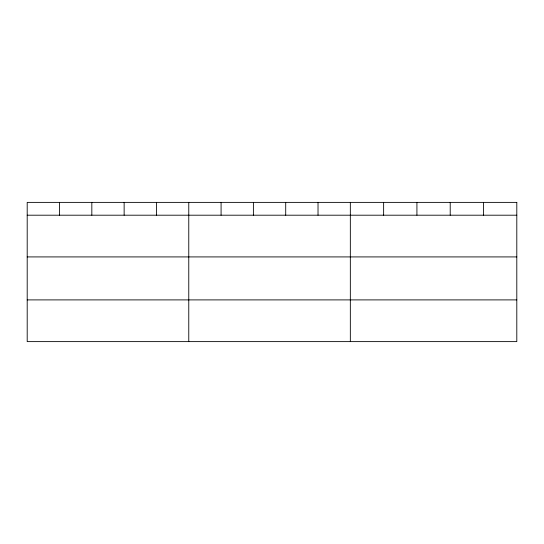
<?xml version="1.0" encoding="UTF-8"?>
<svg xmlns="http://www.w3.org/2000/svg" width="544" height="544" viewBox="0 0 544 544"><rect width="100%" height="100%" fill="white"/><g stroke="black" fill="none" stroke-linecap="round" stroke-linejoin="round"><path stroke-width="0.82" d="M27.2 215.2L516.8 215.2M27.2 256.918L516.8 256.918M27.2 299.9L516.8 299.9M483.507 202.382L483.507 215.2M450.214 202.382L450.214 215.2M416.922 202.382L416.922 215.2M383.629 202.382L383.629 215.2M350.336 202.382L350.336 341.618M318.022 202.382L318.022 215.2M285.709 202.382L285.709 215.2M253.395 202.382L253.395 215.2M221.082 202.382L221.082 215.2M188.768 202.382L188.768 341.618M156.454 202.382L156.454 215.2M124.141 202.382L124.141 215.2M91.827 202.382L91.827 215.2M59.514 202.382L59.514 215.2M516.8 202.382L27.2 202.382L27.2 341.618L516.8 341.618L516.8 202.382"/></g></svg>
